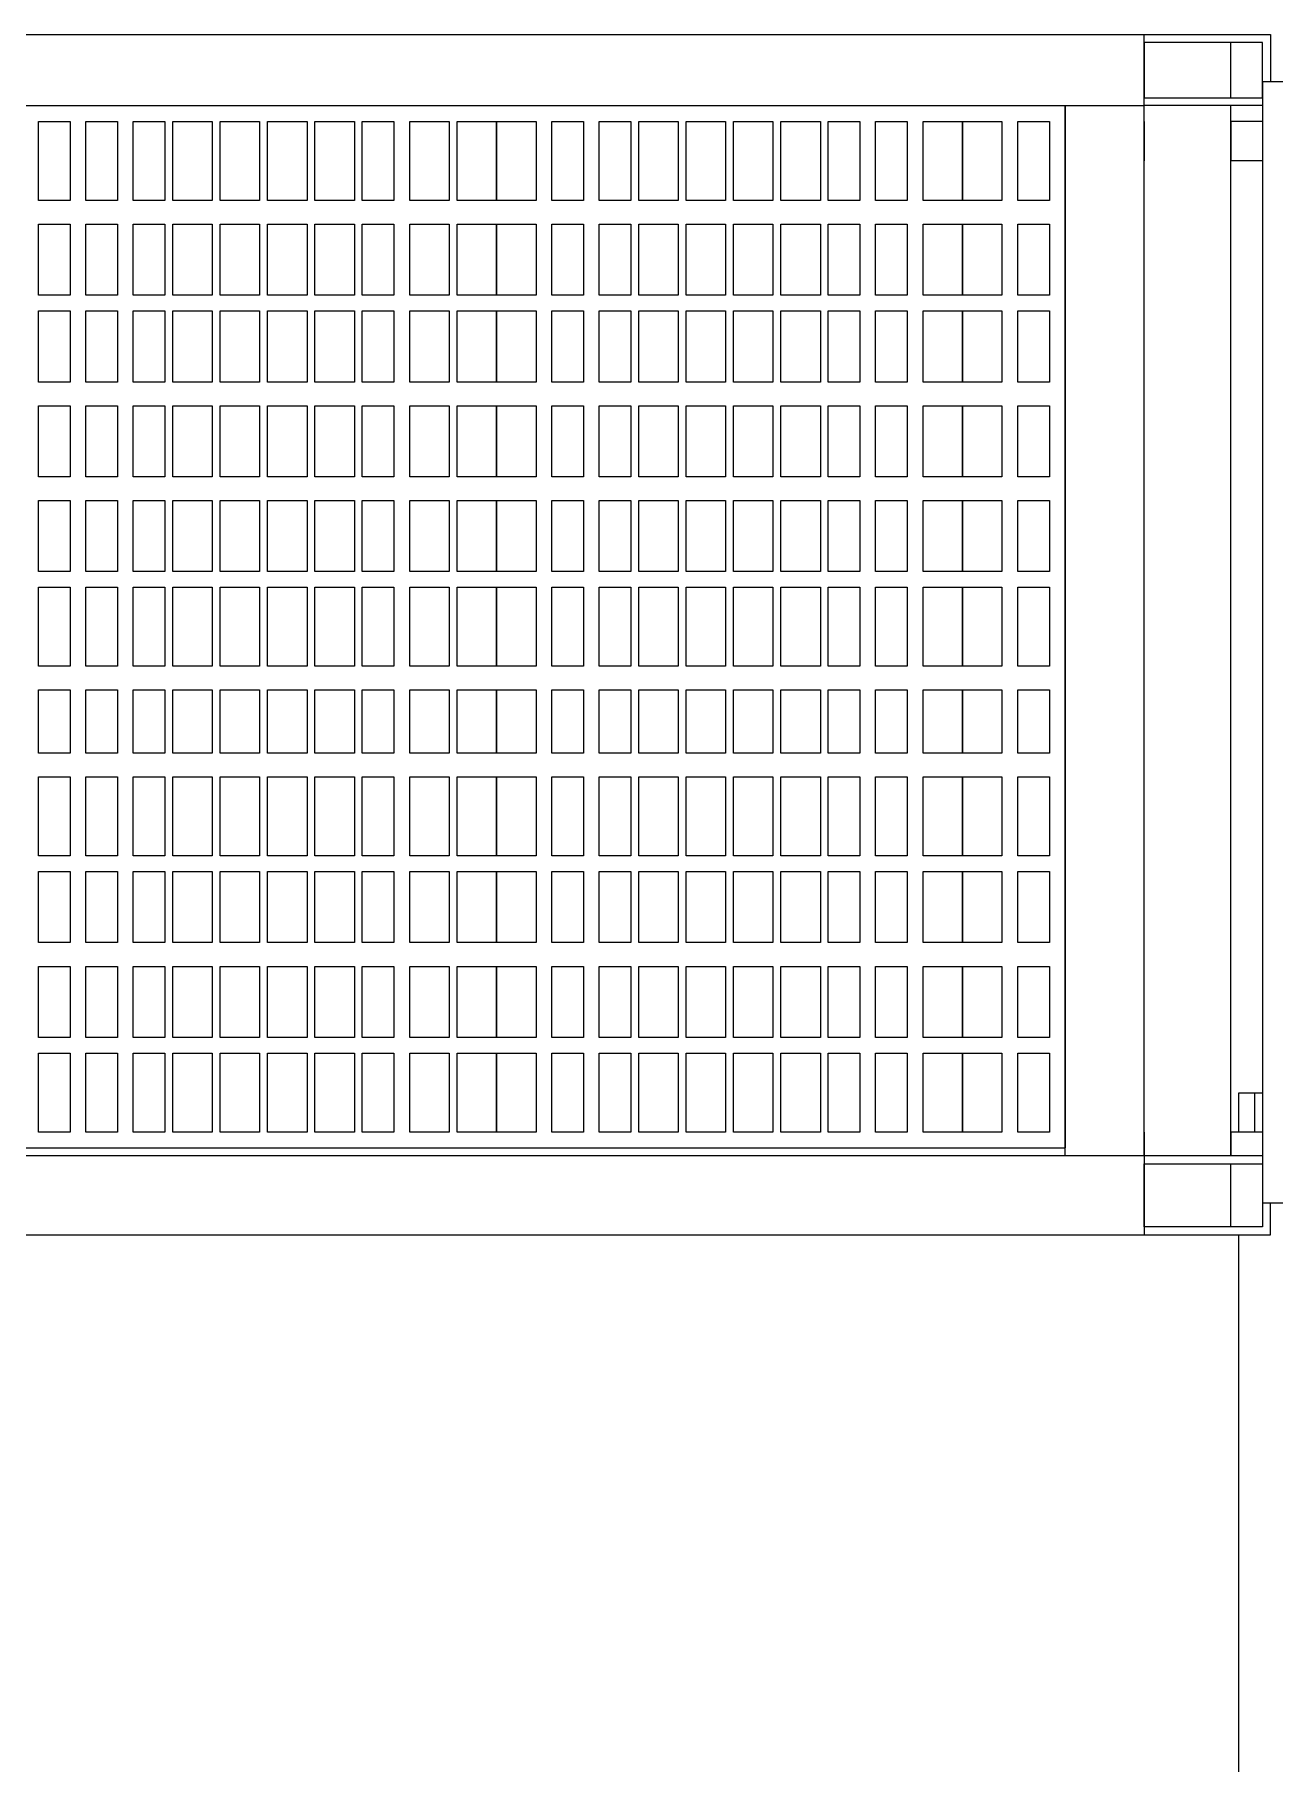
# Model space of a CAD drawing. Header units: metres. Extents: x -13621 to 152406, y -16073 to 22221.
# Drawn here: x 3751.6 to 3802.2, y 661.6 to 732.1 of the extents above; entities that cross this region are included whole.
import ezdxf

# ---------------------------------------------------------------- set-up
doc = ezdxf.new("R2010")
doc.units = ezdxf.units.M
doc.header["$LTSCALE"] = 100
doc.header["$MEASUREMENT"] = 0
doc.layers.get('0').update_dxf_attribs({"color": 9, "lineweight": 9})
doc.layers.add('32-ekipman', color=9, linetype='Continuous', lineweight=9)

# ---------------------------------------------------------------- blocks, each defined once
blk = doc.blocks.new('h')
for points in [[(182022.554, -16254.807), (182022.554, -16361.122)], [(182021.587, -16361.122), (182021.265, -16361.122), (182021.265, -16361.767)], [(182096.974, -16361.122), (182021.587, -16361.122)], [(182026.42, -16361.445), (182026.42, -16361.122)], [(182021.265, -16361.767), (182021.265, -16362.411)], [(182021.587, -16361.445), (182026.42, -16361.445)], [(182021.587, -16361.767), (182021.587, -16361.445)], [(182021.587, -16363.7), (182021.587, -16361.767)], [(182022.876, -16361.445), (182022.876, -16364.022)], [(182026.42, -16361.445), (182026.42, -16361.767)], [(182026.42, -16361.767), (182026.42, -16361.445)], [(182026.42, -16361.445), (182026.42, -16364.022)], [(182026.42, -16361.767), (182026.42, -16363.7)], [(182026.42, -16363.7), (182026.42, -16361.767)], [(182007.734, -16362.411), (182021.587, -16362.411)], [(182021.587, -16408.159), (182021.587, -16362.411)], [(182021.587, -16364.022), (182021.587, -16363.7)], [(182026.42, -16364.022), (182021.587, -16364.022)], [(182026.42, -16364.022), (182026.42, -16363.7)], [(182026.42, -16363.7), (182026.42, -16363.7)], [(182026.42, -16363.7), (182026.42, -16364.022)], [(182026.42, -16364.344), (182026.42, -16364.022)], [(182021.587, -16364.344), (182119.848, -16364.344)], [(182022.876, -16365.311), (182022.876, -16364.344)], [(182022.876, -16364.344), (182022.876, -16407.192)], [(182026.42, -16364.344), (182026.42, -16407.192)], [(182026.42, -16365.311), (182026.42, -16364.344)], [(182026.42, -16364.344), (182026.42, -16407.192)], [(182026.42, -16364.344), (182026.42, -16407.192)], [(182029.641, -16364.344), (182029.641, -16407.192)], [(182093.108, -16364.666), (182029.641, -16364.666)], [(182029.641, -16407.192), (182029.641, -16364.666)], [(182021.587, -16365.311), (182022.876, -16365.311)], [(182021.909, -16365.311), (182021.909, -16366.921)], [(182022.554, -16365.311), (182022.554, -16366.921)], [(182030.286, -16365.311), (182031.574, -16365.311)], [(182030.286, -16368.532), (182030.286, -16365.311)], [(182031.574, -16365.311), (182031.574, -16368.532)], [(182032.219, -16365.311), (182033.829, -16365.311)], [(182032.219, -16368.532), (182032.219, -16365.311)], [(182033.829, -16365.311), (182035.44, -16365.311)], [(182033.829, -16365.311), (182033.829, -16368.532)], [(182033.829, -16368.532), (182033.829, -16365.311)], [(182035.44, -16365.311), (182035.44, -16368.532)], [(182036.085, -16365.311), (182037.373, -16365.311)], [(182036.085, -16368.532), (182036.085, -16365.311)], [(182037.373, -16365.311), (182037.373, -16368.532)], [(182038.018, -16365.311), (182039.306, -16365.311)], [(182038.018, -16368.532), (182038.018, -16365.311)], [(182039.306, -16365.311), (182039.306, -16368.532)], [(182039.628, -16365.311), (182041.239, -16365.311)], [(182039.628, -16368.532), (182039.628, -16365.311)], [(182041.239, -16365.311), (182041.239, -16368.532)], [(182041.561, -16365.311), (182043.172, -16365.311)], [(182041.561, -16368.532), (182041.561, -16365.311)], [(182043.172, -16365.311), (182043.172, -16368.532)], [(182043.494, -16365.311), (182045.105, -16365.311)], [(182043.494, -16368.532), (182043.494, -16365.311)], [(182045.105, -16365.311), (182045.105, -16368.532)], [(182045.427, -16365.311), (182047.038, -16365.311)], [(182045.427, -16368.532), (182045.427, -16365.311)], [(182047.038, -16365.311), (182047.038, -16368.532)], [(182047.36, -16365.311), (182048.649, -16365.311)], [(182047.36, -16368.532), (182047.36, -16365.311)], [(182048.649, -16365.311), (182048.649, -16368.532)], [(182049.293, -16365.311), (182050.582, -16365.311)], [(182049.293, -16368.532), (182049.293, -16365.311)], [(182050.582, -16365.311), (182050.582, -16368.532)], [(182051.226, -16365.311), (182052.837, -16365.311)], [(182051.226, -16368.532), (182051.226, -16365.311)], [(182052.837, -16365.311), (182054.448, -16365.311)], [(182052.837, -16365.311), (182052.837, -16368.532)], [(182052.837, -16368.532), (182052.837, -16365.311)], [(182054.448, -16365.311), (182054.448, -16368.532)], [(182054.77, -16365.311), (182056.381, -16365.311)], [(182054.77, -16368.532), (182054.77, -16365.311)], [(182056.381, -16365.311), (182056.381, -16368.532)], [(182057.025, -16365.311), (182058.314, -16365.311)], [(182057.025, -16368.532), (182057.025, -16365.311)], [(182058.314, -16365.311), (182058.314, -16368.532)], [(182058.636, -16365.311), (182060.247, -16365.311)], [(182058.636, -16368.532), (182058.636, -16365.311)], [(182060.247, -16365.311), (182060.247, -16368.532)], [(182060.569, -16365.311), (182062.18, -16365.311)], [(182060.569, -16368.532), (182060.569, -16365.311)], [(182062.18, -16365.311), (182062.18, -16368.532)], [(182062.502, -16365.311), (182064.113, -16365.311)], [(182062.502, -16368.532), (182062.502, -16365.311)], [(182064.113, -16365.311), (182064.113, -16368.532)], [(182064.435, -16365.311), (182066.046, -16365.311)], [(182064.435, -16368.532), (182064.435, -16365.311)], [(182066.046, -16365.311), (182066.046, -16368.532)], [(182066.368, -16365.311), (182067.657, -16365.311)], [(182066.368, -16368.532), (182066.368, -16365.311)], [(182067.657, -16365.311), (182067.657, -16368.532)], [(182068.301, -16365.311), (182069.59, -16365.311)], [(182068.301, -16368.532), (182068.301, -16365.311)], [(182069.59, -16365.311), (182069.59, -16368.532)], [(182070.234, -16365.311), (182071.523, -16365.311)], [(182070.234, -16368.532), (182070.234, -16365.311)], [(182071.523, -16365.311), (182071.523, -16368.532)], [(182022.554, -16366.921), (182021.587, -16366.921)], [(182031.574, -16368.532), (182030.286, -16368.532)], [(182033.829, -16368.532), (182032.219, -16368.532)], [(182035.44, -16368.532), (182033.829, -16368.532)], [(182037.373, -16368.532), (182036.085, -16368.532)], [(182039.306, -16368.532), (182038.018, -16368.532)], [(182041.239, -16368.532), (182039.628, -16368.532)], [(182043.172, -16368.532), (182041.561, -16368.532)], [(182045.105, -16368.532), (182043.494, -16368.532)], [(182047.038, -16368.532), (182045.427, -16368.532)], [(182048.649, -16368.532), (182047.36, -16368.532)], [(182050.582, -16368.532), (182049.293, -16368.532)], [(182052.837, -16368.532), (182051.226, -16368.532)], [(182054.448, -16368.532), (182052.837, -16368.532)], [(182056.381, -16368.532), (182054.77, -16368.532)], [(182058.314, -16368.532), (182057.025, -16368.532)], [(182060.247, -16368.532), (182058.636, -16368.532)], [(182062.18, -16368.532), (182060.569, -16368.532)], [(182064.113, -16368.532), (182062.502, -16368.532)], [(182066.046, -16368.532), (182064.435, -16368.532)], [(182067.657, -16368.532), (182066.368, -16368.532)], [(182069.59, -16368.532), (182068.301, -16368.532)], [(182071.523, -16368.532), (182070.234, -16368.532)], [(182030.286, -16369.177), (182031.574, -16369.177)], [(182030.286, -16372.076), (182030.286, -16369.177)], [(182031.574, -16369.177), (182031.574, -16372.076)], [(182032.219, -16369.177), (182033.829, -16369.177)], [(182032.219, -16372.076), (182032.219, -16369.177)], [(182033.829, -16369.177), (182035.44, -16369.177)], [(182033.829, -16369.177), (182033.829, -16372.076)], [(182033.829, -16372.076), (182033.829, -16369.177)], [(182035.44, -16369.177), (182035.44, -16372.076)], [(182036.085, -16369.177), (182037.373, -16369.177)], [(182036.085, -16372.076), (182036.085, -16369.177)], [(182037.373, -16369.177), (182037.373, -16372.076)], [(182038.018, -16369.177), (182039.306, -16369.177)], [(182038.018, -16372.076), (182038.018, -16369.177)], [(182039.306, -16369.177), (182039.306, -16372.076)], [(182039.628, -16369.177), (182041.239, -16369.177)], [(182039.628, -16372.076), (182039.628, -16369.177)], [(182041.239, -16369.177), (182041.239, -16372.076)], [(182041.561, -16369.177), (182043.172, -16369.177)], [(182041.561, -16372.076), (182041.561, -16369.177)], [(182043.172, -16369.177), (182043.172, -16372.076)], [(182043.494, -16369.177), (182045.105, -16369.177)], [(182043.494, -16372.076), (182043.494, -16369.177)], [(182045.105, -16369.177), (182045.105, -16372.076)], [(182045.427, -16369.177), (182047.038, -16369.177)], [(182045.427, -16372.076), (182045.427, -16369.177)], [(182047.038, -16369.177), (182047.038, -16372.076)], [(182047.36, -16369.177), (182048.649, -16369.177)], [(182047.36, -16372.076), (182047.36, -16369.177)], [(182048.649, -16369.177), (182048.649, -16372.076)], [(182049.293, -16369.177), (182050.582, -16369.177)], [(182049.293, -16372.076), (182049.293, -16369.177)], [(182050.582, -16369.177), (182050.582, -16372.076)], [(182051.226, -16369.177), (182052.837, -16369.177)], [(182051.226, -16372.076), (182051.226, -16369.177)], [(182052.837, -16369.177), (182054.448, -16369.177)], [(182052.837, -16369.177), (182052.837, -16372.076)], [(182052.837, -16372.076), (182052.837, -16369.177)], [(182054.448, -16369.177), (182054.448, -16372.076)], [(182054.77, -16369.177), (182056.381, -16369.177)], [(182054.77, -16372.076), (182054.77, -16369.177)], [(182056.381, -16369.177), (182056.381, -16372.076)], [(182057.025, -16369.177), (182058.314, -16369.177)], [(182057.025, -16372.076), (182057.025, -16369.177)], [(182058.314, -16369.177), (182058.314, -16372.076)], [(182058.636, -16369.177), (182060.247, -16369.177)], [(182058.636, -16372.076), (182058.636, -16369.177)], [(182060.247, -16369.177), (182060.247, -16372.076)], [(182060.569, -16369.177), (182062.18, -16369.177)], [(182060.569, -16372.076), (182060.569, -16369.177)], [(182062.18, -16369.177), (182062.18, -16372.076)], [(182062.502, -16369.177), (182064.113, -16369.177)], [(182062.502, -16372.076), (182062.502, -16369.177)], [(182064.113, -16369.177), (182064.113, -16372.076)], [(182064.435, -16369.177), (182066.046, -16369.177)], [(182064.435, -16372.076), (182064.435, -16369.177)], [(182066.046, -16369.177), (182066.046, -16372.076)], [(182066.368, -16369.177), (182067.657, -16369.177)], [(182066.368, -16372.076), (182066.368, -16369.177)], [(182067.657, -16369.177), (182067.657, -16372.076)], [(182068.301, -16369.177), (182069.59, -16369.177)], [(182068.301, -16372.076), (182068.301, -16369.177)], [(182069.59, -16369.177), (182069.59, -16372.076)], [(182070.234, -16369.177), (182071.523, -16369.177)], [(182070.234, -16372.076), (182070.234, -16369.177)], [(182071.523, -16369.177), (182071.523, -16372.076)], [(182031.574, -16372.076), (182030.286, -16372.076)], [(182033.829, -16372.076), (182032.219, -16372.076)], [(182035.44, -16372.076), (182033.829, -16372.076)], [(182037.373, -16372.076), (182036.085, -16372.076)], [(182039.306, -16372.076), (182038.018, -16372.076)], [(182041.239, -16372.076), (182039.628, -16372.076)], [(182043.172, -16372.076), (182041.561, -16372.076)], [(182045.105, -16372.076), (182043.494, -16372.076)], [(182047.038, -16372.076), (182045.427, -16372.076)], [(182048.649, -16372.076), (182047.36, -16372.076)], [(182050.582, -16372.076), (182049.293, -16372.076)], [(182052.837, -16372.076), (182051.226, -16372.076)], [(182054.448, -16372.076), (182052.837, -16372.076)], [(182056.381, -16372.076), (182054.77, -16372.076)], [(182058.314, -16372.076), (182057.025, -16372.076)], [(182060.247, -16372.076), (182058.636, -16372.076)], [(182062.18, -16372.076), (182060.569, -16372.076)], [(182064.113, -16372.076), (182062.502, -16372.076)], [(182066.046, -16372.076), (182064.435, -16372.076)], [(182067.657, -16372.076), (182066.368, -16372.076)], [(182069.59, -16372.076), (182068.301, -16372.076)], [(182071.523, -16372.076), (182070.234, -16372.076)], [(182030.286, -16373.043), (182031.574, -16373.043)], [(182030.286, -16375.942), (182030.286, -16373.043)], [(182031.574, -16373.043), (182031.574, -16375.942)], [(182032.219, -16373.043), (182033.829, -16373.043)], [(182032.219, -16375.942), (182032.219, -16373.043)], [(182033.829, -16373.043), (182035.44, -16373.043)], [(182033.829, -16373.043), (182033.829, -16375.942)], [(182033.829, -16375.942), (182033.829, -16373.043)], [(182035.44, -16373.043), (182035.44, -16375.942)], [(182036.085, -16373.043), (182037.373, -16373.043)], [(182036.085, -16375.942), (182036.085, -16373.043)], [(182037.373, -16373.043), (182037.373, -16375.942)], [(182038.018, -16373.043), (182039.306, -16373.043)], [(182038.018, -16375.942), (182038.018, -16373.043)], [(182039.306, -16373.043), (182039.306, -16375.942)], [(182039.628, -16373.043), (182041.239, -16373.043)], [(182039.628, -16375.942), (182039.628, -16373.043)], [(182041.239, -16373.043), (182041.239, -16375.942)], [(182041.561, -16373.043), (182043.172, -16373.043)], [(182041.561, -16375.942), (182041.561, -16373.043)], [(182043.172, -16373.043), (182043.172, -16375.942)], [(182043.494, -16373.043), (182045.105, -16373.043)], [(182043.494, -16375.942), (182043.494, -16373.043)], [(182045.105, -16373.043), (182045.105, -16375.942)], [(182045.427, -16373.043), (182047.038, -16373.043)], [(182045.427, -16375.942), (182045.427, -16373.043)], [(182047.038, -16373.043), (182047.038, -16375.942)], [(182047.36, -16373.043), (182048.649, -16373.043)], [(182047.36, -16375.942), (182047.36, -16373.043)], [(182048.649, -16373.043), (182048.649, -16375.942)], [(182049.293, -16373.043), (182050.582, -16373.043)], [(182049.293, -16375.942), (182049.293, -16373.043)], [(182050.582, -16373.043), (182050.582, -16375.942)], [(182051.226, -16373.043), (182052.837, -16373.043)], [(182051.226, -16375.942), (182051.226, -16373.043)], [(182052.837, -16373.043), (182054.448, -16373.043)], [(182052.837, -16373.043), (182052.837, -16375.942)], [(182052.837, -16375.942), (182052.837, -16373.043)], [(182054.448, -16373.043), (182054.448, -16375.942)], [(182054.77, -16373.043), (182056.381, -16373.043)], [(182054.77, -16375.942), (182054.77, -16373.043)], [(182056.381, -16373.043), (182056.381, -16375.942)], [(182057.025, -16373.043), (182058.314, -16373.043)], [(182057.025, -16375.942), (182057.025, -16373.043)], [(182058.314, -16373.043), (182058.314, -16375.942)], [(182058.636, -16373.043), (182060.247, -16373.043)], [(182058.636, -16375.942), (182058.636, -16373.043)], [(182060.247, -16373.043), (182060.247, -16375.942)], [(182060.569, -16373.043), (182062.18, -16373.043)], [(182060.569, -16375.942), (182060.569, -16373.043)], [(182062.18, -16373.043), (182062.18, -16375.942)], [(182062.502, -16373.043), (182064.113, -16373.043)], [(182062.502, -16375.942), (182062.502, -16373.043)], [(182064.113, -16373.043), (182064.113, -16375.942)], [(182064.435, -16373.043), (182066.046, -16373.043)], [(182064.435, -16375.942), (182064.435, -16373.043)], [(182066.046, -16373.043), (182066.046, -16375.942)], [(182066.368, -16373.043), (182067.657, -16373.043)], [(182066.368, -16375.942), (182066.368, -16373.043)], [(182067.657, -16373.043), (182067.657, -16375.942)], [(182068.301, -16373.043), (182069.59, -16373.043)], [(182068.301, -16375.942), (182068.301, -16373.043)], [(182069.59, -16373.043), (182069.59, -16375.942)], [(182070.234, -16373.043), (182071.523, -16373.043)], [(182070.234, -16375.942), (182070.234, -16373.043)], [(182071.523, -16373.043), (182071.523, -16375.942)], [(182031.574, -16375.942), (182030.286, -16375.942)], [(182033.829, -16375.942), (182032.219, -16375.942)], [(182035.44, -16375.942), (182033.829, -16375.942)], [(182037.373, -16375.942), (182036.085, -16375.942)], [(182039.306, -16375.942), (182038.018, -16375.942)], [(182041.239, -16375.942), (182039.628, -16375.942)], [(182043.172, -16375.942), (182041.561, -16375.942)], [(182045.105, -16375.942), (182043.494, -16375.942)], [(182047.038, -16375.942), (182045.427, -16375.942)], [(182048.649, -16375.942), (182047.36, -16375.942)], [(182050.582, -16375.942), (182049.293, -16375.942)], [(182052.837, -16375.942), (182051.226, -16375.942)], [(182054.448, -16375.942), (182052.837, -16375.942)], [(182056.381, -16375.942), (182054.77, -16375.942)], [(182058.314, -16375.942), (182057.025, -16375.942)], [(182060.247, -16375.942), (182058.636, -16375.942)], [(182062.18, -16375.942), (182060.569, -16375.942)], [(182064.113, -16375.942), (182062.502, -16375.942)], [(182066.046, -16375.942), (182064.435, -16375.942)], [(182067.657, -16375.942), (182066.368, -16375.942)], [(182069.59, -16375.942), (182068.301, -16375.942)], [(182071.523, -16375.942), (182070.234, -16375.942)], [(182030.286, -16376.586), (182031.574, -16376.586)], [(182030.286, -16379.808), (182030.286, -16376.586)], [(182031.574, -16376.586), (182031.574, -16379.808)], [(182032.219, -16376.586), (182033.829, -16376.586)], [(182032.219, -16379.808), (182032.219, -16376.586)], [(182033.829, -16376.586), (182035.44, -16376.586)], [(182033.829, -16376.586), (182033.829, -16379.808)], [(182033.829, -16379.808), (182033.829, -16376.586)], [(182035.44, -16376.586), (182035.44, -16379.808)], [(182036.085, -16376.586), (182037.373, -16376.586)], [(182036.085, -16379.808), (182036.085, -16376.586)], [(182037.373, -16376.586), (182037.373, -16379.808)], [(182038.018, -16376.586), (182039.306, -16376.586)], [(182038.018, -16379.808), (182038.018, -16376.586)], [(182039.306, -16376.586), (182039.306, -16379.808)], [(182039.628, -16376.586), (182041.239, -16376.586)], [(182039.628, -16379.808), (182039.628, -16376.586)], [(182041.239, -16376.586), (182041.239, -16379.808)], [(182041.561, -16376.586), (182043.172, -16376.586)], [(182041.561, -16379.808), (182041.561, -16376.586)], [(182043.172, -16376.586), (182043.172, -16379.808)], [(182043.494, -16376.586), (182045.105, -16376.586)], [(182043.494, -16379.808), (182043.494, -16376.586)], [(182045.105, -16376.586), (182045.105, -16379.808)], [(182045.427, -16376.586), (182047.038, -16376.586)], [(182045.427, -16379.808), (182045.427, -16376.586)], [(182047.038, -16376.586), (182047.038, -16379.808)], [(182047.36, -16376.586), (182048.649, -16376.586)], [(182047.36, -16379.808), (182047.36, -16376.586)], [(182048.649, -16376.586), (182048.649, -16379.808)], [(182049.293, -16376.586), (182050.582, -16376.586)], [(182049.293, -16379.808), (182049.293, -16376.586)], [(182050.582, -16376.586), (182050.582, -16379.808)], [(182051.226, -16376.586), (182052.837, -16376.586)], [(182051.226, -16379.808), (182051.226, -16376.586)], [(182052.837, -16376.586), (182054.448, -16376.586)], [(182052.837, -16376.586), (182052.837, -16379.808)], [(182052.837, -16379.808), (182052.837, -16376.586)], [(182054.448, -16376.586), (182054.448, -16379.808)], [(182054.77, -16376.586), (182056.381, -16376.586)], [(182054.77, -16379.808), (182054.77, -16376.586)], [(182056.381, -16376.586), (182056.381, -16379.808)], [(182057.025, -16376.586), (182058.314, -16376.586)], [(182057.025, -16379.808), (182057.025, -16376.586)], [(182058.314, -16376.586), (182058.314, -16379.808)], [(182058.636, -16376.586), (182060.247, -16376.586)], [(182058.636, -16379.808), (182058.636, -16376.586)], [(182060.247, -16376.586), (182060.247, -16379.808)], [(182060.569, -16376.586), (182062.18, -16376.586)], [(182060.569, -16379.808), (182060.569, -16376.586)], [(182062.18, -16376.586), (182062.18, -16379.808)], [(182062.502, -16376.586), (182064.113, -16376.586)], [(182062.502, -16379.808), (182062.502, -16376.586)], [(182064.113, -16376.586), (182064.113, -16379.808)], [(182064.435, -16376.586), (182066.046, -16376.586)], [(182064.435, -16379.808), (182064.435, -16376.586)], [(182066.046, -16376.586), (182066.046, -16379.808)], [(182066.368, -16376.586), (182067.657, -16376.586)], [(182066.368, -16379.808), (182066.368, -16376.586)], [(182067.657, -16376.586), (182067.657, -16379.808)], [(182068.301, -16376.586), (182069.59, -16376.586)], [(182068.301, -16379.808), (182068.301, -16376.586)], [(182069.59, -16376.586), (182069.59, -16379.808)], [(182070.234, -16376.586), (182071.523, -16376.586)], [(182070.234, -16379.808), (182070.234, -16376.586)], [(182071.523, -16376.586), (182071.523, -16379.808)], [(182031.574, -16379.808), (182030.286, -16379.808)], [(182033.829, -16379.808), (182032.219, -16379.808)], [(182035.44, -16379.808), (182033.829, -16379.808)], [(182037.373, -16379.808), (182036.085, -16379.808)], [(182039.306, -16379.808), (182038.018, -16379.808)], [(182041.239, -16379.808), (182039.628, -16379.808)], [(182043.172, -16379.808), (182041.561, -16379.808)], [(182045.105, -16379.808), (182043.494, -16379.808)], [(182047.038, -16379.808), (182045.427, -16379.808)], [(182048.649, -16379.808), (182047.36, -16379.808)], [(182050.582, -16379.808), (182049.293, -16379.808)], [(182052.837, -16379.808), (182051.226, -16379.808)], [(182054.448, -16379.808), (182052.837, -16379.808)], [(182056.381, -16379.808), (182054.77, -16379.808)], [(182058.314, -16379.808), (182057.025, -16379.808)], [(182060.247, -16379.808), (182058.636, -16379.808)], [(182062.18, -16379.808), (182060.569, -16379.808)], [(182064.113, -16379.808), (182062.502, -16379.808)], [(182066.046, -16379.808), (182064.435, -16379.808)], [(182067.657, -16379.808), (182066.368, -16379.808)], [(182069.59, -16379.808), (182068.301, -16379.808)], [(182071.523, -16379.808), (182070.234, -16379.808)], [(182030.286, -16380.775), (182031.574, -16380.775)], [(182030.286, -16383.352), (182030.286, -16380.775)], [(182031.574, -16380.775), (182031.574, -16383.352)], [(182032.219, -16380.775), (182033.829, -16380.775)], [(182032.219, -16383.352), (182032.219, -16380.775)], [(182033.829, -16380.775), (182035.44, -16380.775)], [(182033.829, -16380.775), (182033.829, -16383.352)], [(182033.829, -16383.352), (182033.829, -16380.775)], [(182035.44, -16380.775), (182035.44, -16383.352)], [(182036.085, -16380.775), (182037.373, -16380.775)], [(182036.085, -16383.352), (182036.085, -16380.775)], [(182037.373, -16380.775), (182037.373, -16383.352)], [(182038.018, -16380.775), (182039.306, -16380.775)], [(182038.018, -16383.352), (182038.018, -16380.775)], [(182039.306, -16380.775), (182039.306, -16383.352)], [(182039.628, -16380.775), (182041.239, -16380.775)], [(182039.628, -16383.352), (182039.628, -16380.775)], [(182041.239, -16380.775), (182041.239, -16383.352)], [(182041.561, -16380.775), (182043.172, -16380.775)], [(182041.561, -16383.352), (182041.561, -16380.775)], [(182043.172, -16380.775), (182043.172, -16383.352)], [(182043.494, -16380.775), (182045.105, -16380.775)], [(182043.494, -16383.352), (182043.494, -16380.775)], [(182045.105, -16380.775), (182045.105, -16383.352)], [(182045.427, -16380.775), (182047.038, -16380.775)], [(182045.427, -16383.352), (182045.427, -16380.775)], [(182047.038, -16380.775), (182047.038, -16383.352)], [(182047.36, -16380.775), (182048.649, -16380.775)], [(182047.36, -16383.352), (182047.36, -16380.775)], [(182048.649, -16380.775), (182048.649, -16383.352)], [(182049.293, -16380.775), (182050.582, -16380.775)], [(182049.293, -16383.352), (182049.293, -16380.775)], [(182050.582, -16380.775), (182050.582, -16383.352)], [(182051.226, -16380.775), (182052.837, -16380.775)], [(182051.226, -16383.352), (182051.226, -16380.775)], [(182052.837, -16380.775), (182054.448, -16380.775)], [(182052.837, -16380.775), (182052.837, -16383.352)], [(182052.837, -16383.352), (182052.837, -16380.775)], [(182054.448, -16380.775), (182054.448, -16383.352)], [(182054.77, -16380.775), (182056.381, -16380.775)], [(182054.77, -16383.352), (182054.77, -16380.775)], [(182056.381, -16380.775), (182056.381, -16383.352)], [(182057.025, -16380.775), (182058.314, -16380.775)], [(182057.025, -16383.352), (182057.025, -16380.775)], [(182058.314, -16380.775), (182058.314, -16383.352)], [(182058.636, -16380.775), (182060.247, -16380.775)], [(182058.636, -16383.352), (182058.636, -16380.775)], [(182060.247, -16380.775), (182060.247, -16383.352)], [(182060.569, -16380.775), (182062.18, -16380.775)], [(182060.569, -16383.352), (182060.569, -16380.775)], [(182062.18, -16380.775), (182062.18, -16383.352)], [(182062.502, -16380.775), (182064.113, -16380.775)], [(182062.502, -16383.352), (182062.502, -16380.775)], [(182064.113, -16380.775), (182064.113, -16383.352)], [(182064.435, -16380.775), (182066.046, -16380.775)], [(182064.435, -16383.352), (182064.435, -16380.775)], [(182066.046, -16380.775), (182066.046, -16383.352)], [(182066.368, -16380.775), (182067.657, -16380.775)], [(182066.368, -16383.352), (182066.368, -16380.775)], [(182067.657, -16380.775), (182067.657, -16383.352)], [(182068.301, -16380.775), (182069.59, -16380.775)], [(182068.301, -16383.352), (182068.301, -16380.775)], [(182069.59, -16380.775), (182069.59, -16383.352)], [(182070.234, -16380.775), (182071.523, -16380.775)], [(182070.234, -16383.352), (182070.234, -16380.775)], [(182071.523, -16380.775), (182071.523, -16383.352)], [(182031.574, -16383.352), (182030.286, -16383.352)], [(182033.829, -16383.352), (182032.219, -16383.352)], [(182035.44, -16383.352), (182033.829, -16383.352)], [(182037.373, -16383.352), (182036.085, -16383.352)], [(182039.306, -16383.352), (182038.018, -16383.352)], [(182041.239, -16383.352), (182039.628, -16383.352)], [(182043.172, -16383.352), (182041.561, -16383.352)], [(182045.105, -16383.352), (182043.494, -16383.352)], [(182047.038, -16383.352), (182045.427, -16383.352)], [(182048.649, -16383.352), (182047.36, -16383.352)], [(182050.582, -16383.352), (182049.293, -16383.352)], [(182052.837, -16383.352), (182051.226, -16383.352)], [(182054.448, -16383.352), (182052.837, -16383.352)], [(182056.381, -16383.352), (182054.77, -16383.352)], [(182058.314, -16383.352), (182057.025, -16383.352)], [(182060.247, -16383.352), (182058.636, -16383.352)], [(182062.18, -16383.352), (182060.569, -16383.352)], [(182064.113, -16383.352), (182062.502, -16383.352)], [(182066.046, -16383.352), (182064.435, -16383.352)], [(182067.657, -16383.352), (182066.368, -16383.352)], [(182069.59, -16383.352), (182068.301, -16383.352)], [(182071.523, -16383.352), (182070.234, -16383.352)], [(182030.286, -16384.318), (182031.574, -16384.318)], [(182030.286, -16387.54), (182030.286, -16384.318)], [(182031.574, -16384.318), (182031.574, -16387.54)], [(182032.219, -16384.318), (182033.829, -16384.318)], [(182032.219, -16387.54), (182032.219, -16384.318)], [(182033.829, -16384.318), (182035.44, -16384.318)], [(182033.829, -16384.318), (182033.829, -16387.54)], [(182033.829, -16387.54), (182033.829, -16384.318)], [(182035.44, -16384.318), (182035.44, -16387.54)], [(182036.085, -16384.318), (182037.373, -16384.318)], [(182036.085, -16387.54), (182036.085, -16384.318)], [(182037.373, -16384.318), (182037.373, -16387.54)], [(182038.018, -16384.318), (182039.306, -16384.318)], [(182038.018, -16387.54), (182038.018, -16384.318)], [(182039.306, -16384.318), (182039.306, -16387.54)], [(182039.628, -16384.318), (182041.239, -16384.318)], [(182039.628, -16387.54), (182039.628, -16384.318)], [(182041.239, -16384.318), (182041.239, -16387.54)], [(182041.561, -16384.318), (182043.172, -16384.318)], [(182041.561, -16387.54), (182041.561, -16384.318)], [(182043.172, -16384.318), (182043.172, -16387.54)], [(182043.494, -16384.318), (182045.105, -16384.318)], [(182043.494, -16387.54), (182043.494, -16384.318)], [(182045.105, -16384.318), (182045.105, -16387.54)], [(182045.427, -16384.318), (182047.038, -16384.318)], [(182045.427, -16387.54), (182045.427, -16384.318)], [(182047.038, -16384.318), (182047.038, -16387.54)], [(182047.36, -16384.318), (182048.649, -16384.318)], [(182047.36, -16387.54), (182047.36, -16384.318)], [(182048.649, -16384.318), (182048.649, -16387.54)], [(182049.293, -16384.318), (182050.582, -16384.318)], [(182049.293, -16387.54), (182049.293, -16384.318)], [(182050.582, -16384.318), (182050.582, -16387.54)], [(182051.226, -16384.318), (182052.837, -16384.318)], [(182051.226, -16387.54), (182051.226, -16384.318)], [(182052.837, -16384.318), (182054.448, -16384.318)], [(182052.837, -16384.318), (182052.837, -16387.54)], [(182052.837, -16387.54), (182052.837, -16384.318)], [(182054.448, -16384.318), (182054.448, -16387.54)], [(182054.77, -16384.318), (182056.381, -16384.318)], [(182054.77, -16387.54), (182054.77, -16384.318)], [(182056.381, -16384.318), (182056.381, -16387.54)], [(182057.025, -16384.318), (182058.314, -16384.318)], [(182057.025, -16387.54), (182057.025, -16384.318)], [(182058.314, -16384.318), (182058.314, -16387.54)], [(182058.636, -16384.318), (182060.247, -16384.318)], [(182058.636, -16387.54), (182058.636, -16384.318)], [(182060.247, -16384.318), (182060.247, -16387.54)], [(182060.569, -16384.318), (182062.18, -16384.318)], [(182060.569, -16387.54), (182060.569, -16384.318)], [(182062.18, -16384.318), (182062.18, -16387.54)], [(182062.502, -16384.318), (182064.113, -16384.318)], [(182062.502, -16387.54), (182062.502, -16384.318)], [(182064.113, -16384.318), (182064.113, -16387.54)], [(182064.435, -16384.318), (182066.046, -16384.318)], [(182064.435, -16387.54), (182064.435, -16384.318)], [(182066.046, -16384.318), (182066.046, -16387.54)], [(182066.368, -16384.318), (182067.657, -16384.318)], [(182066.368, -16387.54), (182066.368, -16384.318)], [(182067.657, -16384.318), (182067.657, -16387.54)], [(182068.301, -16384.318), (182069.59, -16384.318)], [(182068.301, -16387.54), (182068.301, -16384.318)], [(182069.59, -16384.318), (182069.59, -16387.54)], [(182070.234, -16384.318), (182071.523, -16384.318)], [(182070.234, -16387.54), (182070.234, -16384.318)], [(182071.523, -16384.318), (182071.523, -16387.54)], [(182031.574, -16387.54), (182030.286, -16387.54)], [(182030.286, -16388.184), (182031.574, -16388.184)], [(182030.286, -16391.084), (182030.286, -16388.184)], [(182031.574, -16388.184), (182031.574, -16391.084)], [(182033.829, -16387.54), (182032.219, -16387.54)], [(182032.219, -16388.184), (182033.829, -16388.184)], [(182032.219, -16391.084), (182032.219, -16388.184)], [(182035.44, -16387.54), (182033.829, -16387.54)], [(182033.829, -16388.184), (182035.44, -16388.184)], [(182033.829, -16388.184), (182033.829, -16391.084)], [(182033.829, -16391.084), (182033.829, -16388.184)], [(182035.44, -16388.184), (182035.44, -16391.084)], [(182037.373, -16387.54), (182036.085, -16387.54)], [(182036.085, -16388.184), (182037.373, -16388.184)], [(182036.085, -16391.084), (182036.085, -16388.184)], [(182037.373, -16388.184), (182037.373, -16391.084)], [(182039.306, -16387.54), (182038.018, -16387.54)], [(182038.018, -16388.184), (182039.306, -16388.184)], [(182038.018, -16391.084), (182038.018, -16388.184)], [(182039.306, -16388.184), (182039.306, -16391.084)], [(182041.239, -16387.54), (182039.628, -16387.54)], [(182039.628, -16388.184), (182041.239, -16388.184)], [(182039.628, -16391.084), (182039.628, -16388.184)], [(182041.239, -16388.184), (182041.239, -16391.084)], [(182043.172, -16387.54), (182041.561, -16387.54)], [(182041.561, -16388.184), (182043.172, -16388.184)], [(182041.561, -16391.084), (182041.561, -16388.184)], [(182043.172, -16388.184), (182043.172, -16391.084)], [(182045.105, -16387.54), (182043.494, -16387.54)], [(182043.494, -16388.184), (182045.105, -16388.184)], [(182043.494, -16391.084), (182043.494, -16388.184)], [(182045.105, -16388.184), (182045.105, -16391.084)], [(182047.038, -16387.54), (182045.427, -16387.54)], [(182045.427, -16388.184), (182047.038, -16388.184)], [(182045.427, -16391.084), (182045.427, -16388.184)], [(182047.038, -16388.184), (182047.038, -16391.084)], [(182048.649, -16387.54), (182047.36, -16387.54)], [(182047.36, -16388.184), (182048.649, -16388.184)], [(182047.36, -16391.084), (182047.36, -16388.184)], [(182048.649, -16388.184), (182048.649, -16391.084)], [(182050.582, -16387.54), (182049.293, -16387.54)], [(182049.293, -16388.184), (182050.582, -16388.184)], [(182049.293, -16391.084), (182049.293, -16388.184)], [(182050.582, -16388.184), (182050.582, -16391.084)], [(182052.837, -16387.54), (182051.226, -16387.54)], [(182051.226, -16388.184), (182052.837, -16388.184)], [(182051.226, -16391.084), (182051.226, -16388.184)], [(182054.448, -16387.54), (182052.837, -16387.54)], [(182052.837, -16388.184), (182054.448, -16388.184)], [(182052.837, -16388.184), (182052.837, -16391.084)], [(182052.837, -16391.084), (182052.837, -16388.184)], [(182054.448, -16388.184), (182054.448, -16391.084)], [(182056.381, -16387.54), (182054.77, -16387.54)], [(182054.77, -16388.184), (182056.381, -16388.184)], [(182054.77, -16391.084), (182054.77, -16388.184)], [(182056.381, -16388.184), (182056.381, -16391.084)], [(182058.314, -16387.54), (182057.025, -16387.54)], [(182057.025, -16388.184), (182058.314, -16388.184)], [(182057.025, -16391.084), (182057.025, -16388.184)], [(182058.314, -16388.184), (182058.314, -16391.084)], [(182060.247, -16387.54), (182058.636, -16387.54)], [(182058.636, -16388.184), (182060.247, -16388.184)], [(182058.636, -16391.084), (182058.636, -16388.184)], [(182060.247, -16388.184), (182060.247, -16391.084)], [(182062.18, -16387.54), (182060.569, -16387.54)], [(182060.569, -16388.184), (182062.18, -16388.184)], [(182060.569, -16391.084), (182060.569, -16388.184)], [(182062.18, -16388.184), (182062.18, -16391.084)], [(182064.113, -16387.54), (182062.502, -16387.54)], [(182062.502, -16388.184), (182064.113, -16388.184)], [(182062.502, -16391.084), (182062.502, -16388.184)], [(182064.113, -16388.184), (182064.113, -16391.084)], [(182066.046, -16387.54), (182064.435, -16387.54)], [(182064.435, -16388.184), (182066.046, -16388.184)], [(182064.435, -16391.084), (182064.435, -16388.184)], [(182066.046, -16388.184), (182066.046, -16391.084)], [(182067.657, -16387.54), (182066.368, -16387.54)], [(182066.368, -16388.184), (182067.657, -16388.184)], [(182066.368, -16391.084), (182066.368, -16388.184)], [(182067.657, -16388.184), (182067.657, -16391.084)], [(182069.59, -16387.54), (182068.301, -16387.54)], [(182068.301, -16388.184), (182069.59, -16388.184)], [(182068.301, -16391.084), (182068.301, -16388.184)], [(182069.59, -16388.184), (182069.59, -16391.084)], [(182071.523, -16387.54), (182070.234, -16387.54)], [(182070.234, -16388.184), (182071.523, -16388.184)], [(182070.234, -16391.084), (182070.234, -16388.184)], [(182071.523, -16388.184), (182071.523, -16391.084)], [(182031.574, -16391.084), (182030.286, -16391.084)], [(182033.829, -16391.084), (182032.219, -16391.084)], [(182035.44, -16391.084), (182033.829, -16391.084)], [(182037.373, -16391.084), (182036.085, -16391.084)], [(182039.306, -16391.084), (182038.018, -16391.084)], [(182041.239, -16391.084), (182039.628, -16391.084)], [(182043.172, -16391.084), (182041.561, -16391.084)], [(182045.105, -16391.084), (182043.494, -16391.084)], [(182047.038, -16391.084), (182045.427, -16391.084)], [(182048.649, -16391.084), (182047.36, -16391.084)], [(182050.582, -16391.084), (182049.293, -16391.084)], [(182052.837, -16391.084), (182051.226, -16391.084)], [(182054.448, -16391.084), (182052.837, -16391.084)], [(182056.381, -16391.084), (182054.77, -16391.084)], [(182058.314, -16391.084), (182057.025, -16391.084)], [(182060.247, -16391.084), (182058.636, -16391.084)], [(182062.18, -16391.084), (182060.569, -16391.084)], [(182064.113, -16391.084), (182062.502, -16391.084)], [(182066.046, -16391.084), (182064.435, -16391.084)], [(182067.657, -16391.084), (182066.368, -16391.084)], [(182069.59, -16391.084), (182068.301, -16391.084)], [(182071.523, -16391.084), (182070.234, -16391.084)], [(182030.286, -16392.05), (182031.574, -16392.05)], [(182030.286, -16394.95), (182030.286, -16392.05)], [(182031.574, -16392.05), (182031.574, -16394.95)], [(182032.219, -16392.05), (182033.829, -16392.05)], [(182032.219, -16394.95), (182032.219, -16392.05)], [(182033.829, -16392.05), (182035.44, -16392.05)], [(182033.829, -16392.05), (182033.829, -16394.95)], [(182033.829, -16394.95), (182033.829, -16392.05)], [(182035.44, -16392.05), (182035.44, -16394.95)], [(182036.085, -16392.05), (182037.373, -16392.05)], [(182036.085, -16394.95), (182036.085, -16392.05)], [(182037.373, -16392.05), (182037.373, -16394.95)], [(182038.018, -16392.05), (182039.306, -16392.05)], [(182038.018, -16394.95), (182038.018, -16392.05)], [(182039.306, -16392.05), (182039.306, -16394.95)], [(182039.628, -16392.05), (182041.239, -16392.05)], [(182039.628, -16394.95), (182039.628, -16392.05)], [(182041.239, -16392.05), (182041.239, -16394.95)], [(182041.561, -16392.05), (182043.172, -16392.05)], [(182041.561, -16394.95), (182041.561, -16392.05)], [(182043.172, -16392.05), (182043.172, -16394.95)], [(182043.494, -16392.05), (182045.105, -16392.05)], [(182043.494, -16394.95), (182043.494, -16392.05)], [(182045.105, -16392.05), (182045.105, -16394.95)], [(182045.427, -16392.05), (182047.038, -16392.05)], [(182045.427, -16394.95), (182045.427, -16392.05)], [(182047.038, -16392.05), (182047.038, -16394.95)], [(182047.36, -16392.05), (182048.649, -16392.05)], [(182047.36, -16394.95), (182047.36, -16392.05)], [(182048.649, -16392.05), (182048.649, -16394.95)], [(182049.293, -16392.05), (182050.582, -16392.05)], [(182049.293, -16394.95), (182049.293, -16392.05)], [(182050.582, -16392.05), (182050.582, -16394.95)], [(182051.226, -16392.05), (182052.837, -16392.05)], [(182051.226, -16394.95), (182051.226, -16392.05)], [(182052.837, -16392.05), (182054.448, -16392.05)], [(182052.837, -16392.05), (182052.837, -16394.95)], [(182052.837, -16394.95), (182052.837, -16392.05)], [(182054.448, -16392.05), (182054.448, -16394.95)], [(182054.77, -16392.05), (182056.381, -16392.05)], [(182054.77, -16394.95), (182054.77, -16392.05)], [(182056.381, -16392.05), (182056.381, -16394.95)], [(182057.025, -16392.05), (182058.314, -16392.05)], [(182057.025, -16394.95), (182057.025, -16392.05)], [(182058.314, -16392.05), (182058.314, -16394.95)], [(182058.636, -16392.05), (182060.247, -16392.05)], [(182058.636, -16394.95), (182058.636, -16392.05)], [(182060.247, -16392.05), (182060.247, -16394.95)], [(182060.569, -16392.05), (182062.18, -16392.05)], [(182060.569, -16394.95), (182060.569, -16392.05)], [(182062.18, -16392.05), (182062.18, -16394.95)], [(182062.502, -16392.05), (182064.113, -16392.05)], [(182062.502, -16394.95), (182062.502, -16392.05)], [(182064.113, -16392.05), (182064.113, -16394.95)], [(182064.435, -16392.05), (182066.046, -16392.05)], [(182064.435, -16394.95), (182064.435, -16392.05)], [(182066.046, -16392.05), (182066.046, -16394.95)], [(182066.368, -16392.05), (182067.657, -16392.05)], [(182066.368, -16394.95), (182066.368, -16392.05)], [(182067.657, -16392.05), (182067.657, -16394.95)], [(182068.301, -16392.05), (182069.59, -16392.05)], [(182068.301, -16394.95), (182068.301, -16392.05)], [(182069.59, -16392.05), (182069.59, -16394.95)], [(182070.234, -16392.05), (182071.523, -16392.05)], [(182070.234, -16394.95), (182070.234, -16392.05)], [(182071.523, -16392.05), (182071.523, -16394.95)], [(182031.574, -16394.95), (182030.286, -16394.95)], [(182033.829, -16394.95), (182032.219, -16394.95)], [(182035.44, -16394.95), (182033.829, -16394.95)], [(182037.373, -16394.95), (182036.085, -16394.95)], [(182039.306, -16394.95), (182038.018, -16394.95)], [(182041.239, -16394.95), (182039.628, -16394.95)], [(182043.172, -16394.95), (182041.561, -16394.95)], [(182045.105, -16394.95), (182043.494, -16394.95)], [(182047.038, -16394.95), (182045.427, -16394.95)], [(182048.649, -16394.95), (182047.36, -16394.95)], [(182050.582, -16394.95), (182049.293, -16394.95)], [(182052.837, -16394.95), (182051.226, -16394.95)], [(182054.448, -16394.95), (182052.837, -16394.95)], [(182056.381, -16394.95), (182054.77, -16394.95)], [(182058.314, -16394.95), (182057.025, -16394.95)], [(182060.247, -16394.95), (182058.636, -16394.95)], [(182062.18, -16394.95), (182060.569, -16394.95)], [(182064.113, -16394.95), (182062.502, -16394.95)], [(182066.046, -16394.95), (182064.435, -16394.95)], [(182067.657, -16394.95), (182066.368, -16394.95)], [(182069.59, -16394.95), (182068.301, -16394.95)], [(182071.523, -16394.95), (182070.234, -16394.95)], [(182030.286, -16395.916), (182031.574, -16395.916)], [(182030.286, -16398.816), (182030.286, -16395.916)], [(182031.574, -16395.916), (182031.574, -16398.816)], [(182032.219, -16395.916), (182033.829, -16395.916)], [(182032.219, -16398.816), (182032.219, -16395.916)], [(182033.829, -16395.916), (182035.44, -16395.916)], [(182033.829, -16395.916), (182033.829, -16398.816)], [(182033.829, -16398.816), (182033.829, -16395.916)], [(182035.44, -16395.916), (182035.44, -16398.816)], [(182036.085, -16395.916), (182037.373, -16395.916)], [(182036.085, -16398.816), (182036.085, -16395.916)], [(182037.373, -16395.916), (182037.373, -16398.816)], [(182038.018, -16395.916), (182039.306, -16395.916)], [(182038.018, -16398.816), (182038.018, -16395.916)], [(182039.306, -16395.916), (182039.306, -16398.816)], [(182039.628, -16395.916), (182041.239, -16395.916)], [(182039.628, -16398.816), (182039.628, -16395.916)], [(182041.239, -16395.916), (182041.239, -16398.816)], [(182041.561, -16395.916), (182043.172, -16395.916)], [(182041.561, -16398.816), (182041.561, -16395.916)], [(182043.172, -16395.916), (182043.172, -16398.816)], [(182043.494, -16395.916), (182045.105, -16395.916)], [(182043.494, -16398.816), (182043.494, -16395.916)], [(182045.105, -16395.916), (182045.105, -16398.816)], [(182045.427, -16395.916), (182047.038, -16395.916)], [(182045.427, -16398.816), (182045.427, -16395.916)], [(182047.038, -16395.916), (182047.038, -16398.816)], [(182047.36, -16395.916), (182048.649, -16395.916)], [(182047.36, -16398.816), (182047.36, -16395.916)], [(182048.649, -16395.916), (182048.649, -16398.816)], [(182049.293, -16395.916), (182050.582, -16395.916)], [(182049.293, -16398.816), (182049.293, -16395.916)], [(182050.582, -16395.916), (182050.582, -16398.816)], [(182051.226, -16395.916), (182052.837, -16395.916)], [(182051.226, -16398.816), (182051.226, -16395.916)], [(182052.837, -16395.916), (182054.448, -16395.916)], [(182052.837, -16395.916), (182052.837, -16398.816)], [(182052.837, -16398.816), (182052.837, -16395.916)], [(182054.448, -16395.916), (182054.448, -16398.816)], [(182054.77, -16395.916), (182056.381, -16395.916)], [(182054.77, -16398.816), (182054.77, -16395.916)], [(182056.381, -16395.916), (182056.381, -16398.816)], [(182057.025, -16395.916), (182058.314, -16395.916)], [(182057.025, -16398.816), (182057.025, -16395.916)], [(182058.314, -16395.916), (182058.314, -16398.816)], [(182058.636, -16395.916), (182060.247, -16395.916)], [(182058.636, -16398.816), (182058.636, -16395.916)], [(182060.247, -16395.916), (182060.247, -16398.816)], [(182060.569, -16395.916), (182062.18, -16395.916)], [(182060.569, -16398.816), (182060.569, -16395.916)], [(182062.18, -16395.916), (182062.18, -16398.816)], [(182062.502, -16395.916), (182064.113, -16395.916)], [(182062.502, -16398.816), (182062.502, -16395.916)], [(182064.113, -16395.916), (182064.113, -16398.816)], [(182064.435, -16395.916), (182066.046, -16395.916)], [(182064.435, -16398.816), (182064.435, -16395.916)], [(182066.046, -16395.916), (182066.046, -16398.816)], [(182066.368, -16395.916), (182067.657, -16395.916)], [(182066.368, -16398.816), (182066.368, -16395.916)], [(182067.657, -16395.916), (182067.657, -16398.816)], [(182068.301, -16395.916), (182069.59, -16395.916)], [(182068.301, -16398.816), (182068.301, -16395.916)], [(182069.59, -16395.916), (182069.59, -16398.816)], [(182070.234, -16395.916), (182071.523, -16395.916)], [(182070.234, -16398.816), (182070.234, -16395.916)], [(182071.523, -16395.916), (182071.523, -16398.816)], [(182031.574, -16398.816), (182030.286, -16398.816)], [(182030.286, -16399.46), (182031.574, -16399.46)], [(182030.286, -16402.36), (182030.286, -16399.46)], [(182031.574, -16399.46), (182031.574, -16402.36)], [(182033.829, -16398.816), (182032.219, -16398.816)], [(182032.219, -16399.46), (182033.829, -16399.46)], [(182032.219, -16402.36), (182032.219, -16399.46)], [(182035.44, -16398.816), (182033.829, -16398.816)], [(182033.829, -16399.46), (182035.44, -16399.46)], [(182033.829, -16399.46), (182033.829, -16402.36)], [(182033.829, -16402.36), (182033.829, -16399.46)], [(182035.44, -16399.46), (182035.44, -16402.36)], [(182037.373, -16398.816), (182036.085, -16398.816)], [(182036.085, -16399.46), (182037.373, -16399.46)], [(182036.085, -16402.36), (182036.085, -16399.46)], [(182037.373, -16399.46), (182037.373, -16402.36)], [(182039.306, -16398.816), (182038.018, -16398.816)], [(182038.018, -16399.46), (182039.306, -16399.46)], [(182038.018, -16402.36), (182038.018, -16399.46)], [(182039.306, -16399.46), (182039.306, -16402.36)], [(182041.239, -16398.816), (182039.628, -16398.816)], [(182039.628, -16399.46), (182041.239, -16399.46)], [(182039.628, -16402.36), (182039.628, -16399.46)], [(182041.239, -16399.46), (182041.239, -16402.36)], [(182043.172, -16398.816), (182041.561, -16398.816)], [(182041.561, -16399.46), (182043.172, -16399.46)], [(182041.561, -16402.36), (182041.561, -16399.46)], [(182043.172, -16399.46), (182043.172, -16402.36)], [(182045.105, -16398.816), (182043.494, -16398.816)], [(182043.494, -16399.46), (182045.105, -16399.46)], [(182043.494, -16402.36), (182043.494, -16399.46)], [(182045.105, -16399.46), (182045.105, -16402.36)], [(182047.038, -16398.816), (182045.427, -16398.816)], [(182045.427, -16399.46), (182047.038, -16399.46)], [(182045.427, -16402.36), (182045.427, -16399.46)], [(182047.038, -16399.46), (182047.038, -16402.36)], [(182048.649, -16398.816), (182047.36, -16398.816)], [(182047.36, -16399.46), (182048.649, -16399.46)], [(182047.36, -16402.36), (182047.36, -16399.46)], [(182048.649, -16399.46), (182048.649, -16402.36)], [(182050.582, -16398.816), (182049.293, -16398.816)], [(182049.293, -16399.46), (182050.582, -16399.46)], [(182049.293, -16402.36), (182049.293, -16399.46)], [(182050.582, -16399.46), (182050.582, -16402.36)], [(182052.837, -16398.816), (182051.226, -16398.816)], [(182051.226, -16399.46), (182052.837, -16399.46)], [(182051.226, -16402.36), (182051.226, -16399.46)], [(182054.448, -16398.816), (182052.837, -16398.816)], [(182052.837, -16399.46), (182054.448, -16399.46)], [(182052.837, -16399.46), (182052.837, -16402.36)], [(182052.837, -16402.36), (182052.837, -16399.46)], [(182054.448, -16399.46), (182054.448, -16402.36)], [(182056.381, -16398.816), (182054.77, -16398.816)], [(182054.77, -16399.46), (182056.381, -16399.46)], [(182054.77, -16402.36), (182054.77, -16399.46)], [(182056.381, -16399.46), (182056.381, -16402.36)], [(182058.314, -16398.816), (182057.025, -16398.816)], [(182057.025, -16399.46), (182058.314, -16399.46)], [(182057.025, -16402.36), (182057.025, -16399.46)], [(182058.314, -16399.46), (182058.314, -16402.36)], [(182060.247, -16398.816), (182058.636, -16398.816)], [(182058.636, -16399.46), (182060.247, -16399.46)], [(182058.636, -16402.36), (182058.636, -16399.46)], [(182060.247, -16399.46), (182060.247, -16402.36)], [(182062.18, -16398.816), (182060.569, -16398.816)], [(182060.569, -16399.46), (182062.18, -16399.46)], [(182060.569, -16402.36), (182060.569, -16399.46)], [(182062.18, -16399.46), (182062.18, -16402.36)], [(182064.113, -16398.816), (182062.502, -16398.816)], [(182062.502, -16399.46), (182064.113, -16399.46)], [(182062.502, -16402.36), (182062.502, -16399.46)], [(182064.113, -16399.46), (182064.113, -16402.36)], [(182066.046, -16398.816), (182064.435, -16398.816)], [(182064.435, -16399.46), (182066.046, -16399.46)], [(182064.435, -16402.36), (182064.435, -16399.46)], [(182066.046, -16399.46), (182066.046, -16402.36)], [(182067.657, -16398.816), (182066.368, -16398.816)], [(182066.368, -16399.46), (182067.657, -16399.46)], [(182066.368, -16402.36), (182066.368, -16399.46)], [(182067.657, -16399.46), (182067.657, -16402.36)], [(182069.59, -16398.816), (182068.301, -16398.816)], [(182068.301, -16399.46), (182069.59, -16399.46)], [(182068.301, -16402.36), (182068.301, -16399.46)], [(182069.59, -16399.46), (182069.59, -16402.36)], [(182071.523, -16398.816), (182070.234, -16398.816)], [(182070.234, -16399.46), (182071.523, -16399.46)], [(182070.234, -16402.36), (182070.234, -16399.46)], [(182071.523, -16399.46), (182071.523, -16402.36)], [(182031.574, -16402.36), (182030.286, -16402.36)], [(182033.829, -16402.36), (182032.219, -16402.36)], [(182035.44, -16402.36), (182033.829, -16402.36)], [(182037.373, -16402.36), (182036.085, -16402.36)], [(182039.306, -16402.36), (182038.018, -16402.36)], [(182041.239, -16402.36), (182039.628, -16402.36)], [(182043.172, -16402.36), (182041.561, -16402.36)], [(182045.105, -16402.36), (182043.494, -16402.36)], [(182047.038, -16402.36), (182045.427, -16402.36)], [(182048.649, -16402.36), (182047.36, -16402.36)], [(182050.582, -16402.36), (182049.293, -16402.36)], [(182052.837, -16402.36), (182051.226, -16402.36)], [(182054.448, -16402.36), (182052.837, -16402.36)], [(182056.381, -16402.36), (182054.77, -16402.36)], [(182058.314, -16402.36), (182057.025, -16402.36)], [(182060.247, -16402.36), (182058.636, -16402.36)], [(182062.18, -16402.36), (182060.569, -16402.36)], [(182064.113, -16402.36), (182062.502, -16402.36)], [(182066.046, -16402.36), (182064.435, -16402.36)], [(182067.657, -16402.36), (182066.368, -16402.36)], [(182069.59, -16402.36), (182068.301, -16402.36)], [(182071.523, -16402.36), (182070.234, -16402.36)], [(182030.286, -16403.326), (182031.574, -16403.326)], [(182030.286, -16406.548), (182030.286, -16403.326)], [(182031.574, -16403.326), (182031.574, -16406.548)], [(182032.219, -16403.326), (182033.829, -16403.326)], [(182032.219, -16406.548), (182032.219, -16403.326)], [(182033.829, -16403.326), (182035.44, -16403.326)], [(182033.829, -16403.326), (182033.829, -16406.548)], [(182033.829, -16406.548), (182033.829, -16403.326)], [(182035.44, -16403.326), (182035.44, -16406.548)], [(182036.085, -16403.326), (182037.373, -16403.326)], [(182036.085, -16406.548), (182036.085, -16403.326)], [(182037.373, -16403.326), (182037.373, -16406.548)], [(182038.018, -16403.326), (182039.306, -16403.326)], [(182038.018, -16406.548), (182038.018, -16403.326)], [(182039.306, -16403.326), (182039.306, -16406.548)], [(182039.628, -16403.326), (182041.239, -16403.326)], [(182039.628, -16406.548), (182039.628, -16403.326)], [(182041.239, -16403.326), (182041.239, -16406.548)], [(182041.561, -16403.326), (182043.172, -16403.326)], [(182041.561, -16406.548), (182041.561, -16403.326)], [(182043.172, -16403.326), (182043.172, -16406.548)], [(182043.494, -16403.326), (182045.105, -16403.326)], [(182043.494, -16406.548), (182043.494, -16403.326)], [(182045.105, -16403.326), (182045.105, -16406.548)], [(182045.427, -16403.326), (182047.038, -16403.326)], [(182045.427, -16406.548), (182045.427, -16403.326)], [(182047.038, -16403.326), (182047.038, -16406.548)], [(182047.36, -16403.326), (182048.649, -16403.326)], [(182047.36, -16406.548), (182047.36, -16403.326)], [(182048.649, -16403.326), (182048.649, -16406.548)], [(182049.293, -16403.326), (182050.582, -16403.326)], [(182049.293, -16406.548), (182049.293, -16403.326)], [(182050.582, -16403.326), (182050.582, -16406.548)], [(182051.226, -16403.326), (182052.837, -16403.326)], [(182051.226, -16406.548), (182051.226, -16403.326)], [(182052.837, -16403.326), (182054.448, -16403.326)], [(182052.837, -16403.326), (182052.837, -16406.548)], [(182052.837, -16406.548), (182052.837, -16403.326)], [(182054.448, -16403.326), (182054.448, -16406.548)], [(182054.77, -16403.326), (182056.381, -16403.326)], [(182054.77, -16406.548), (182054.77, -16403.326)], [(182056.381, -16403.326), (182056.381, -16406.548)], [(182057.025, -16403.326), (182058.314, -16403.326)], [(182057.025, -16406.548), (182057.025, -16403.326)], [(182058.314, -16403.326), (182058.314, -16406.548)], [(182058.636, -16403.326), (182060.247, -16403.326)], [(182058.636, -16406.548), (182058.636, -16403.326)], [(182060.247, -16403.326), (182060.247, -16406.548)], [(182060.569, -16403.326), (182062.18, -16403.326)], [(182060.569, -16406.548), (182060.569, -16403.326)], [(182062.18, -16403.326), (182062.18, -16406.548)], [(182062.502, -16403.326), (182064.113, -16403.326)], [(182062.502, -16406.548), (182062.502, -16403.326)], [(182064.113, -16403.326), (182064.113, -16406.548)], [(182064.435, -16403.326), (182066.046, -16403.326)], [(182064.435, -16406.548), (182064.435, -16403.326)], [(182066.046, -16403.326), (182066.046, -16406.548)], [(182066.368, -16403.326), (182067.657, -16403.326)], [(182066.368, -16406.548), (182066.368, -16403.326)], [(182067.657, -16403.326), (182067.657, -16406.548)], [(182068.301, -16403.326), (182069.59, -16403.326)], [(182068.301, -16406.548), (182068.301, -16403.326)], [(182069.59, -16403.326), (182069.59, -16406.548)], [(182070.234, -16403.326), (182071.523, -16403.326)], [(182070.234, -16406.548), (182070.234, -16403.326)], [(182071.523, -16403.326), (182071.523, -16406.548)], [(182021.587, -16404.937), (182022.876, -16404.937)], [(182022.876, -16406.548), (182022.876, -16404.937)], [(182026.42, -16406.548), (182026.42, -16404.937)], [(182021.587, -16406.548), (182022.876, -16406.548)], [(182031.574, -16406.548), (182030.286, -16406.548)], [(182033.829, -16406.548), (182032.219, -16406.548)], [(182035.44, -16406.548), (182033.829, -16406.548)], [(182037.373, -16406.548), (182036.085, -16406.548)], [(182039.306, -16406.548), (182038.018, -16406.548)], [(182041.239, -16406.548), (182039.628, -16406.548)], [(182043.172, -16406.548), (182041.561, -16406.548)], [(182045.105, -16406.548), (182043.494, -16406.548)], [(182047.038, -16406.548), (182045.427, -16406.548)], [(182048.649, -16406.548), (182047.36, -16406.548)], [(182050.582, -16406.548), (182049.293, -16406.548)], [(182052.837, -16406.548), (182051.226, -16406.548)], [(182054.448, -16406.548), (182052.837, -16406.548)], [(182056.381, -16406.548), (182054.77, -16406.548)], [(182058.314, -16406.548), (182057.025, -16406.548)], [(182060.247, -16406.548), (182058.636, -16406.548)], [(182062.18, -16406.548), (182060.569, -16406.548)], [(182064.113, -16406.548), (182062.502, -16406.548)], [(182066.046, -16406.548), (182064.435, -16406.548)], [(182067.657, -16406.548), (182066.368, -16406.548)], [(182069.59, -16406.548), (182068.301, -16406.548)], [(182071.523, -16406.548), (182070.234, -16406.548)], [(182021.587, -16407.192), (182026.42, -16407.192)], [(182093.108, -16407.192), (182026.42, -16407.192)], [(182026.42, -16407.192), (182026.42, -16407.514)], [(182026.42, -16407.514), (182021.587, -16407.514)], [(182021.587, -16407.514), (182021.587, -16407.514)], [(182021.587, -16407.514), (182021.587, -16409.77)], [(182022.876, -16407.514), (182022.876, -16409.77)], [(182026.42, -16407.514), (182026.42, -16407.514)], [(182026.42, -16407.514), (182026.42, -16407.514)], [(182026.42, -16407.514), (182026.42, -16409.77)], [(182026.42, -16409.77), (182026.42, -16407.514)], [(182026.42, -16407.514), (182026.42, -16409.77)], [(182007.734, -16408.159), (182021.587, -16408.159)], [(182021.265, -16409.77), (182021.265, -16408.159)], [(182021.587, -16410.092), (182021.265, -16410.092), (182021.265, -16409.77)], [(182021.587, -16409.77), (182026.42, -16409.77)], [(182021.587, -16409.77), (182021.587, -16409.77)], [(182026.42, -16409.77), (182026.42, -16409.77)], [(182026.42, -16409.77), (182026.42, -16409.77)], [(182026.42, -16409.77), (182026.42, -16410.092)], [(182096.974, -16410.092), (182021.587, -16410.092)]]:
    blk.add_lwpolyline(points)
blk = doc.blocks.new('2.bod.Mimari')
at = {"layer": '32-ekipman', "ltscale": 2, "rotation": 180}
blk.add_blockref('h', (185823.255, -24307.965), dxfattribs=at)

msp = doc.modelspace()

# ---------------------------------------------------------------- block references
msp.add_blockref('2.bod.Mimari', (0, 8630))

doc.saveas('drawing.dxf')
